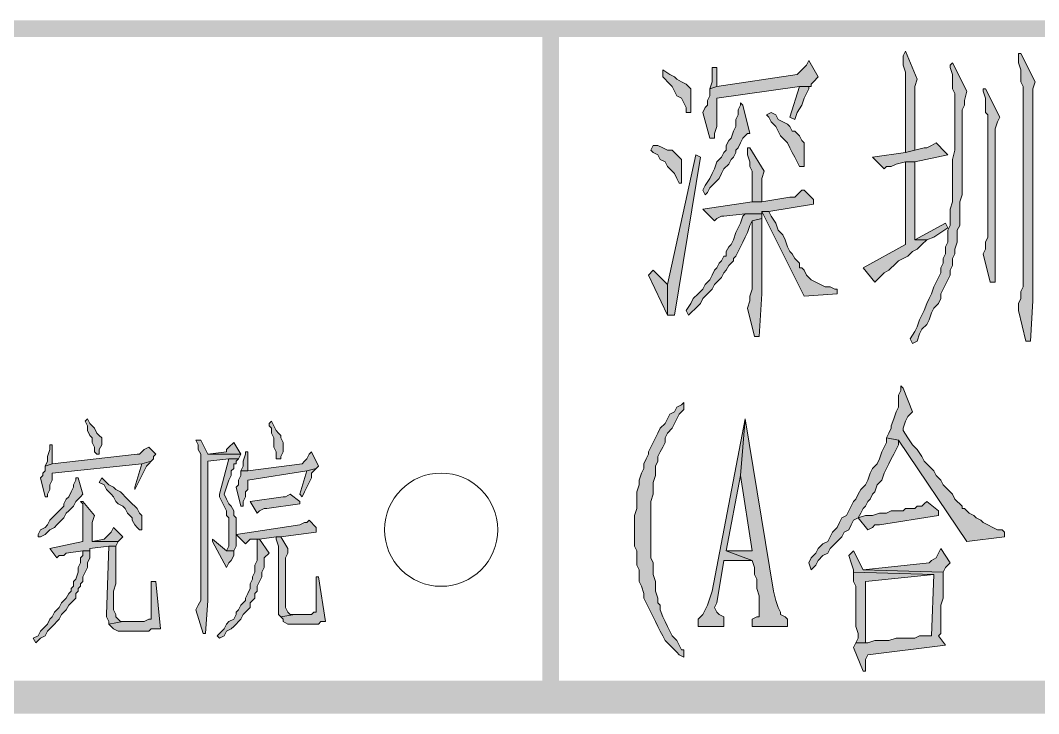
# Model space of a CAD drawing. Header units: millimetres. Extents: x 24 to 410, y 10 to 282.
# Drawn here: x 112.59 to 130.87, y 9.65 to 22.1 of the extents above; entities that cross this region are included whole.
import ezdxf

# ---------------------------------------------------------------- set-up
doc = ezdxf.new("R2010")
doc.units = ezdxf.units.MM

msp = doc.modelspace()

# ---------------------------------------------------------------- hatches: boundary and pattern name
h = msp.add_hatch(color=256)
h.dxf.hatch_style = 2
h.paths.add_polyline_path([(30.098965, 22.098), (30.098965, 21.801667), (410.082965, 22.098)])
h = msp.add_hatch(color=256)
h.dxf.hatch_style = 2
h.paths.add_polyline_path([(30.098965, 21.801667), (410.082965, 22.098), (410.082965, 21.801667)])
h = msp.add_hatch(color=256)
h.dxf.hatch_style = 2
h.paths.add_polyline_path([(122.258667, 21.971), (121.962333, 21.971), (122.258667, 9.948333)])
h = msp.add_hatch(color=256)
h.dxf.hatch_style = 2
h.paths.add_polyline_path([(121.962333, 21.971), (122.258667, 9.948333), (121.962333, 9.948333)])
h = msp.add_hatch(color=256)
h.dxf.hatch_style = 2
h.paths.add_polyline_path([(128.481667, 21.547667), (128.439333, 21.463), (128.439333, 21.293667), (128.481667, 21.166667), (128.481667, 19.727333), (128.651, 19.769667), (128.651, 20.785667), (128.651, 20.828), (128.651, 20.912667), (128.693333, 21.039667)])
h = msp.add_hatch(color=256)
h.dxf.hatch_style = 2
h.paths.add_polyline_path([(130.556, 21.505333), (130.513667, 21.505333), (130.513667, 21.336), (130.556, 21.209), (130.556, 20.997333), (130.598333, 20.912667), (130.598333, 19.727333), (130.598333, 19.600333), (130.598333, 17.314333), (130.556, 17.229667), (130.556, 17.102667), (130.513667, 17.018), (130.513667, 16.891), (130.640667, 16.340667), (130.725333, 16.340667), (130.767667, 17.060333), (130.767667, 20.870333), (130.81, 20.997333)])
h = msp.add_hatch(color=256)
h.dxf.hatch_style = 2
h.paths.add_polyline_path([(126.746, 21.378333), (126.703667, 21.293667), (126.619, 21.209), (126.576667, 21.166667), (126.534333, 21.124333), (125.095, 20.912667), (124.968, 20.870333), (124.968, 20.743333), (124.925667, 20.658667), (124.925667, 20.574), (124.883333, 20.531667), (124.841, 20.447), (124.968, 19.981333), (125.052667, 19.981333), (125.052667, 20.066), (125.095, 20.193), (125.095, 20.701), (126.576667, 20.912667), (126.788333, 20.912667), (126.788333, 20.955), (126.830667, 20.997333), (126.915333, 21.082)])
h = msp.add_hatch(color=256)
h.dxf.hatch_style = 2
h.paths.add_polyline_path([(125.095, 21.251333), (125.010333, 21.251333), (125.010333, 21.124333), (125.010333, 20.997333), (124.968, 20.870333), (125.095, 20.912667)])
h = msp.add_hatch(color=256)
h.dxf.hatch_style = 2
h.paths.add_polyline_path([(129.328333, 21.336), (129.286, 21.293667), (129.286, 21.251333), (129.328333, 21.124333), (129.328333, 20.870333), (129.370667, 20.785667), (129.370667, 19.769667), (129.328333, 19.600333), (129.328333, 18.838333), (129.286, 18.711333), (129.286, 18.415), (129.243667, 18.330333), (129.243667, 18.118667), (129.201333, 18.034), (129.201333, 17.907), (129.159, 17.822333), (129.159, 17.737667), (129.116667, 17.653), (129.116667, 17.568333), (129.074333, 17.483667), (129.032, 17.399), (128.989667, 17.314333), (128.947333, 17.187333), (128.905, 17.102667), (128.862667, 17.018), (128.820333, 16.891), (128.778, 16.806333), (128.735667, 16.721667), (128.693333, 16.594667), (128.651, 16.51), (128.566333, 16.383), (128.608667, 16.298333), (128.693333, 16.340667), (128.735667, 16.467667), (128.778, 16.552333), (128.862667, 16.637), (128.905, 16.721667), (128.947333, 16.848667), (128.989667, 16.933333), (129.074333, 17.018), (129.116667, 17.102667), (129.116667, 17.187333), (129.159, 17.272), (129.201333, 17.356667), (129.243667, 17.441333), (129.286, 17.526), (129.286, 17.610667), (129.328333, 17.695333), (129.328333, 17.822333), (129.370667, 17.907), (129.370667, 17.991667), (129.413, 18.118667), (129.413, 18.330333), (129.455333, 18.415), (129.455333, 18.838333), (129.497667, 18.965333), (129.497667, 20.489333), (129.54, 20.574), (129.54, 20.658667), (129.582333, 20.828)])
h = msp.add_hatch(color=256)
h.dxf.hatch_style = 2
h.paths.add_polyline_path([(124.121333, 21.209), (124.121333, 21.082), (124.163667, 21.039667), (124.206, 20.997333), (124.290667, 20.912667), (124.333, 20.828), (124.375333, 20.743333), (124.46, 20.701), (124.502333, 20.616333), (124.544667, 20.531667), (124.544667, 20.447), (124.629333, 20.447), (124.629333, 20.870333), (124.544667, 20.955), (124.46, 20.997333), (124.375333, 21.039667), (124.333, 21.082), (124.248333, 21.124333)])
h = msp.add_hatch(color=256)
h.dxf.hatch_style = 2
h.paths.add_polyline_path([(126.788333, 20.912667), (126.576667, 20.912667), (126.407333, 20.362333), (126.492, 20.32), (126.534333, 20.447), (126.619, 20.574), (126.661333, 20.701), (126.703667, 20.785667), (126.746, 20.870333), (126.746, 20.912667)])
h = msp.add_hatch(color=256)
h.dxf.hatch_style = 2
h.paths.add_polyline_path([(129.921, 20.870333), (129.878667, 20.870333), (129.878667, 20.828), (129.921, 20.701), (129.921, 20.447), (129.963333, 20.404667), (129.963333, 18.499667), (129.963333, 18.288), (129.963333, 18.203333), (129.921, 18.118667), (129.921, 17.991667), (129.878667, 17.907), (130.005667, 17.399), (130.090333, 17.399), (130.090333, 18.034), (130.090333, 20.150667), (130.132667, 20.277667), (130.175, 20.362333)])
h = msp.add_hatch(color=256)
h.dxf.hatch_style = 2
h.paths.add_polyline_path([(125.518333, 20.616333), (125.518333, 20.574), (125.476, 20.489333), (125.476, 20.404667), (125.433667, 20.32), (125.433667, 20.193), (125.391333, 20.108333), (125.349, 19.981333), (125.306667, 19.939), (125.264333, 19.854333), (125.264333, 19.769667), (125.222, 19.727333), (125.179667, 19.642667), (125.095, 19.558), (125.052667, 19.431), (125.010333, 19.346333), (124.968, 19.261667), (124.883333, 19.134667), (124.841, 19.05), (124.883333, 18.965333), (124.925667, 19.007667), (124.968, 19.092333), (125.052667, 19.177), (125.137333, 19.261667), (125.179667, 19.346333), (125.222, 19.431), (125.306667, 19.515667), (125.349, 19.600333), (125.391333, 19.642667), (125.433667, 19.727333), (125.433667, 19.769667), (125.476, 19.812), (125.518333, 19.896667), (125.560667, 19.981333), (125.645333, 20.066), (125.687667, 20.066), (125.560667, 20.574)])
h = msp.add_hatch(color=256)
h.dxf.hatch_style = 2
h.paths.add_polyline_path([(126.068667, 20.447), (125.984, 20.404667), (126.026333, 20.362333), (126.068667, 20.277667), (126.153333, 20.193), (126.195667, 20.108333), (126.238, 20.023667), (126.322667, 19.939), (126.365, 19.896667), (126.407333, 19.812), (126.449667, 19.727333), (126.492, 19.642667), (126.534333, 19.558), (126.576667, 19.473333), (126.661333, 19.473333), (126.661333, 19.642667), (126.661333, 19.896667), (126.619, 19.939), (126.576667, 20.023667), (126.492, 20.108333), (126.449667, 20.108333), (126.407333, 20.193), (126.365, 20.235333), (126.280333, 20.277667), (126.195667, 20.32), (126.153333, 20.404667)])
h = msp.add_hatch(color=256)
h.dxf.hatch_style = 2
h.paths.add_polyline_path([(123.952, 19.854333), (123.909667, 19.769667), (123.952, 19.727333), (124.036667, 19.685), (124.079, 19.600333), (124.163667, 19.558), (124.206, 19.473333), (124.290667, 19.388667), (124.333, 19.346333), (124.375333, 19.261667), (124.417667, 19.177), (124.46, 19.177), (124.46, 19.346333), (124.46, 19.600333), (124.417667, 19.642667), (124.333, 19.727333), (124.290667, 19.769667), (124.206, 19.769667), (124.121333, 19.812), (124.036667, 19.854333)])
h = msp.add_hatch(color=256)
h.dxf.hatch_style = 2
h.paths.add_polyline_path([(125.687667, 19.812), (125.645333, 19.812), (125.645333, 19.685), (125.687667, 19.558), (125.687667, 19.473333), (125.73, 19.388667), (125.73, 18.838333), (125.899333, 18.838333), (125.899333, 19.261667), (125.941667, 19.388667)])
h = msp.add_hatch(color=256)
h.dxf.hatch_style = 2
h.paths.add_polyline_path([(129.032, 19.896667), (128.947333, 19.854333), (128.862667, 19.812), (128.820333, 19.812), (128.651, 19.769667), (128.481667, 19.727333), (127.889, 19.642667), (128.100667, 19.431), (128.143, 19.473333), (128.227667, 19.473333), (128.312333, 19.515667), (128.481667, 19.558), (128.651, 19.558), (129.243667, 19.685), (129.201333, 19.727333)])
h = msp.add_hatch(color=256)
h.dxf.hatch_style = 2
h.paths.add_polyline_path([(124.714, 19.685), (124.206, 17.356667), (124.206, 16.806333), (124.333, 16.806333), (124.798667, 19.642667)])
h = msp.add_hatch(color=256)
h.dxf.hatch_style = 2
h.paths.add_polyline_path([(128.651, 19.558), (128.481667, 19.558), (128.481667, 18.076333), (127.719667, 17.653), (127.931333, 17.399), (127.973667, 17.441333), (128.016, 17.483667), (128.058333, 17.526), (128.100667, 17.568333), (128.185333, 17.610667), (128.227667, 17.653), (128.27, 17.695333), (128.354667, 17.78), (128.439333, 17.822333), (128.524, 17.864667), (128.608667, 17.949333), (128.693333, 17.991667), (128.778, 18.076333), (128.862667, 18.161), (128.651, 18.161), (128.651, 18.245667), (128.651, 18.838333), (128.651, 19.007667)])
h = msp.add_hatch(color=256)
h.dxf.hatch_style = 2
h.paths.add_polyline_path([(126.661333, 19.05), (126.619, 19.05), (126.534333, 18.965333), (126.492, 18.923), (126.407333, 18.923), (125.899333, 18.838333), (125.73, 18.838333), (124.841, 18.711333), (125.052667, 18.499667), (125.095, 18.542), (125.179667, 18.584333), (125.222, 18.584333), (125.603, 18.626667), (125.899333, 18.626667), (125.899333, 18.669), (126.026333, 18.669), (126.830667, 18.796), (126.830667, 18.880667)])
h = msp.add_hatch(color=256)
h.dxf.hatch_style = 2
h.paths.add_polyline_path([(126.026333, 18.669), (125.899333, 18.669), (126.661333, 17.145), (127.254, 17.187333), (127.254, 17.272), (127.211667, 17.272), (127.127, 17.314333), (127.042333, 17.314333), (126.957667, 17.356667), (126.873, 17.399), (126.788333, 17.441333), (126.746, 17.483667), (126.703667, 17.526), (126.661333, 17.610667), (126.619, 17.653), (126.576667, 17.653), (126.576667, 17.737667), (126.534333, 17.78), (126.492, 17.822333), (126.449667, 17.907), (126.407333, 17.949333), (126.365, 18.034), (126.322667, 18.161), (126.280333, 18.245667), (126.195667, 18.330333), (126.153333, 18.457333), (126.068667, 18.584333)])
h = msp.add_hatch(color=256)
h.dxf.hatch_style = 2
h.paths.add_polyline_path([(125.899333, 18.626667), (125.603, 18.626667), (125.560667, 18.584333), (125.518333, 18.457333), (125.476, 18.372667), (125.433667, 18.288), (125.391333, 18.161), (125.349, 18.076333), (125.306667, 18.034), (125.264333, 17.949333), (125.264333, 17.864667), (125.222, 17.864667), (125.179667, 17.78), (125.137333, 17.737667), (125.095, 17.653), (125.052667, 17.610667), (125.010333, 17.526), (124.968, 17.441333), (124.883333, 17.356667), (124.841, 17.272), (124.756333, 17.187333), (124.671667, 17.102667), (124.629333, 17.018), (124.544667, 16.891), (124.587, 16.806333), (124.629333, 16.848667), (124.714, 16.933333), (124.798667, 17.018), (124.841, 17.102667), (124.925667, 17.187333), (125.010333, 17.272), (125.052667, 17.356667), (125.095, 17.399), (125.179667, 17.483667), (125.222, 17.568333), (125.264333, 17.610667), (125.306667, 17.695333), (125.349, 17.737667), (125.391333, 17.78), (125.391333, 17.822333), (125.433667, 17.864667), (125.476, 17.949333), (125.518333, 18.034), (125.560667, 18.118667), (125.603, 18.203333), (125.645333, 18.288), (125.687667, 18.415), (125.73, 18.499667), (125.899333, 18.542)])
h = msp.add_hatch(color=256)
h.dxf.hatch_style = 2
h.paths.add_polyline_path([(125.899333, 18.542), (125.73, 18.499667), (125.73, 17.272), (125.687667, 17.145), (125.687667, 17.060333), (125.645333, 16.933333), (125.772333, 16.425333), (125.857, 16.425333), (125.899333, 17.187333), (125.899333, 18.118667), (125.899333, 18.245667)])
h = msp.add_hatch(color=256)
h.dxf.hatch_style = 2
h.paths.add_polyline_path([(129.201333, 18.457333), (128.651, 18.161), (128.862667, 18.161), (128.989667, 18.203333), (129.116667, 18.288), (129.243667, 18.372667)])
h = msp.add_hatch(color=256)
h.dxf.hatch_style = 2
h.paths.add_polyline_path([(123.952, 17.610667), (123.867333, 17.526), (124.206, 16.806333), (124.206, 17.356667)])
h = msp.add_hatch(color=256)
h.dxf.hatch_style = 2
h.paths.add_polyline_path([(128.397, 15.536333), (128.397, 15.451667), (128.354667, 15.367), (128.354667, 15.155333), (128.312333, 15.070667), (128.27, 14.943667), (128.227667, 14.816667), (128.227667, 14.774333), (128.185333, 14.689667), (128.143, 14.605), (128.354667, 14.562667), (129.582333, 12.742333), (130.259667, 12.827), (130.259667, 12.911667), (130.217333, 12.954), (130.132667, 12.954), (130.048, 12.996333), (129.963333, 13.038667), (129.878667, 13.081), (129.836333, 13.123333), (129.751667, 13.165667), (129.709333, 13.208), (129.624667, 13.250333), (129.582333, 13.292667), (129.54, 13.335), (129.497667, 13.335), (129.497667, 13.377333), (129.455333, 13.419667), (129.413, 13.462), (129.370667, 13.504333), (129.328333, 13.589), (129.286, 13.631333), (129.201333, 13.716), (129.159, 13.758333), (129.116667, 13.843), (129.032, 13.927667), (128.989667, 14.012333), (128.905, 14.097), (128.820333, 14.181667), (128.778, 14.266333), (128.693333, 14.393333), (128.608667, 14.478), (128.524, 14.605), (128.439333, 14.732), (128.439333, 14.774333), (128.481667, 14.901333), (128.524, 14.986), (128.566333, 15.028333), (128.608667, 15.070667), (128.439333, 15.494)])
h = msp.add_hatch(color=256)
h.dxf.hatch_style = 2
h.paths.add_polyline_path([(124.502333, 15.24), (124.46, 15.197667), (124.375333, 15.155333), (124.333, 15.070667), (124.248333, 15.028333), (124.206, 14.943667), (124.163667, 14.859), (124.079, 14.774333), (124.036667, 14.689667), (123.994333, 14.605), (123.952, 14.520333), (123.909667, 14.435667), (123.867333, 14.351), (123.867333, 14.308667), (123.825, 14.224), (123.782667, 14.139333), (123.782667, 14.054667), (123.740333, 13.97), (123.698, 13.843), (123.698, 13.758333), (123.655667, 13.631333), (123.655667, 13.335), (123.613333, 13.208), (123.613333, 13.081), (123.613333, 12.954), (123.613333, 12.657667), (123.655667, 12.573), (123.655667, 12.319), (123.698, 12.234333), (123.698, 12.022667), (123.740333, 11.938), (123.782667, 11.811), (123.782667, 11.726333), (123.825, 11.641667), (123.867333, 11.557), (123.909667, 11.472333), (123.952, 11.387667), (123.994333, 11.303), (124.036667, 11.218333), (124.079, 11.133667), (124.121333, 11.049), (124.163667, 10.964333), (124.248333, 10.879667), (124.290667, 10.837333), (124.375333, 10.752667), (124.417667, 10.710333), (124.502333, 10.668), (124.502333, 10.795), (124.46, 10.795), (124.417667, 10.879667), (124.375333, 10.964333), (124.290667, 11.049), (124.248333, 11.133667), (124.206, 11.218333), (124.163667, 11.303), (124.121333, 11.387667), (124.079, 11.514667), (124.079, 11.599333), (124.036667, 11.641667), (124.036667, 11.726333), (123.994333, 11.853333), (123.994333, 12.022667), (123.952, 12.149667), (123.952, 12.361333), (123.909667, 12.446), (123.909667, 13.462), (123.952, 13.589), (123.952, 13.800667), (123.994333, 13.927667), (123.994333, 14.097), (124.036667, 14.181667), (124.036667, 14.266333), (124.079, 14.351), (124.121333, 14.435667), (124.163667, 14.520333), (124.163667, 14.605), (124.206, 14.689667), (124.290667, 14.774333), (124.333, 14.859), (124.375333, 14.943667), (124.417667, 15.028333), (124.502333, 15.113)])
h = msp.add_hatch(color=256)
h.dxf.hatch_style = 2
h.paths.add_polyline_path([(113.792, 14.943667), (113.749667, 14.901333), (113.792, 14.816667), (113.792, 14.732), (113.834333, 14.647333), (113.876667, 14.605), (113.876667, 14.520333), (113.919, 14.435667), (113.919, 14.351), (113.961333, 14.308667), (114.003667, 14.308667), (114.003667, 14.393333), (114.046, 14.478), (114.046, 14.605), (114.003667, 14.647333), (113.961333, 14.689667), (113.919, 14.774333), (113.834333, 14.859)])
h = msp.add_hatch(color=256)
h.dxf.hatch_style = 2
h.paths.add_polyline_path([(117.094, 14.901333), (117.051667, 14.859), (117.051667, 14.816667), (117.094, 14.774333), (117.094, 14.689667), (117.136333, 14.605), (117.136333, 14.435667), (117.178667, 14.351), (117.178667, 14.224), (117.263333, 14.224), (117.263333, 14.266333), (117.305667, 14.351), (117.305667, 14.520333), (117.263333, 14.605), (117.263333, 14.647333), (117.221, 14.689667), (117.178667, 14.732), (117.136333, 14.816667)])
h = msp.add_hatch(color=256)
h.dxf.hatch_style = 2
h.paths.add_polyline_path([(125.603, 14.943667), (125.010333, 11.853333), (124.968, 11.726333), (124.925667, 11.599333), (124.883333, 11.514667), (124.841, 11.43), (124.798667, 11.387667), (124.756333, 11.345333), (124.756333, 11.218333), (125.222, 11.218333), (125.222, 11.387667), (125.137333, 11.43), (125.095, 11.472333), (125.052667, 11.557), (125.095, 11.641667), (125.222, 12.403667), (125.73, 12.403667), (125.264333, 12.573), (125.518333, 13.927667)])
h = msp.add_hatch(color=256)
h.dxf.hatch_style = 2
h.paths.add_polyline_path([(125.603, 14.943667), (125.518333, 13.927667), (125.73, 12.573), (125.264333, 12.573), (125.73, 12.403667), (125.772333, 12.276667), (125.772333, 12.149667), (125.814667, 12.065), (125.814667, 11.895667), (125.857, 11.768667), (125.857, 11.387667), (125.814667, 11.387667), (125.73, 11.345333), (125.73, 11.218333), (126.365, 11.218333), (126.365, 11.345333), (126.322667, 11.387667), (126.238, 11.43), (126.238, 11.472333), (126.195667, 11.557), (126.153333, 11.684), (126.111, 11.853333)])
h = msp.add_hatch(color=256)
h.dxf.hatch_style = 2
h.paths.add_polyline_path([(113.157, 14.478), (113.114667, 14.478), (113.114667, 14.393333), (113.072333, 14.266333), (113.072333, 14.181667), (113.03, 14.097), (113.157, 14.139333)])
h = msp.add_hatch(color=256)
h.dxf.hatch_style = 2
h.paths.add_polyline_path([(115.824, 14.562667), (115.739333, 14.562667), (115.781667, 14.478), (115.781667, 14.393333), (115.824, 14.308667), (115.824, 12.446), (115.824, 12.319), (115.824, 11.684), (115.781667, 11.599333), (115.739333, 11.514667), (115.866333, 11.091333), (115.908667, 11.091333), (115.951, 11.684), (115.951, 14.181667), (116.332, 14.224), (116.501333, 14.224), (116.543667, 14.308667), (115.951, 14.308667)])
h = msp.add_hatch(color=256)
h.dxf.hatch_style = 2
h.paths.add_polyline_path([(116.416667, 14.520333), (116.332, 14.435667), (116.289667, 14.393333), (116.289667, 14.351), (115.951, 14.308667), (116.543667, 14.308667)])
h = msp.add_hatch(color=256)
h.dxf.hatch_style = 2
h.paths.add_polyline_path([(128.143, 14.605), (128.143, 14.520333), (128.100667, 14.435667), (128.058333, 14.351), (128.016, 14.224), (127.973667, 14.139333), (127.889, 14.054667), (127.846667, 13.97), (127.804333, 13.843), (127.762, 13.758333), (127.719667, 13.716), (127.677333, 13.673667), (127.635, 13.589), (127.592667, 13.504333), (127.550333, 13.462), (127.508, 13.377333), (127.465667, 13.292667), (127.423333, 13.208), (127.338667, 13.165667), (127.296333, 13.081), (127.254, 12.996333), (127.169333, 12.911667), (127.127, 12.827), (127.084667, 12.742333), (127, 12.7), (126.915333, 12.615333), (126.873, 12.530667), (126.788333, 12.446), (126.746, 12.361333), (126.788333, 12.234333), (126.873, 12.319), (126.915333, 12.403667), (127, 12.488333), (127.084667, 12.530667), (127.127, 12.615333), (127.211667, 12.7), (127.254, 12.742333), (127.338667, 12.827), (127.381, 12.911667), (127.465667, 12.954), (127.508, 13.038667), (127.550333, 13.123333), (127.635, 13.165667), (127.677333, 13.250333), (127.719667, 13.335), (127.762, 13.377333), (127.804333, 13.462), (127.846667, 13.504333), (127.889, 13.589), (127.931333, 13.631333), (127.973667, 13.758333), (128.058333, 13.843), (128.100667, 13.97), (128.143, 14.054667), (128.185333, 14.139333), (128.227667, 14.224), (128.27, 14.308667), (128.312333, 14.393333), (128.354667, 14.478), (128.354667, 14.562667)])
h = msp.add_hatch(color=256)
h.dxf.hatch_style = 2
h.paths.add_polyline_path([(114.892667, 14.435667), (114.808, 14.393333), (114.765667, 14.351), (114.723333, 14.308667), (114.681, 14.308667), (113.157, 14.139333), (113.03, 14.097), (113.03, 14.012333), (112.987667, 13.97), (112.987667, 13.927667), (112.945333, 13.885333), (113.03, 13.546667), (113.072333, 13.546667), (113.072333, 13.589), (113.114667, 13.673667), (113.114667, 13.758333), (113.157, 13.843), (113.157, 13.97), (114.765667, 14.139333), (114.935, 14.181667), (114.977333, 14.224), (114.977333, 14.266333), (115.019667, 14.308667)])
h = msp.add_hatch(color=256)
h.dxf.hatch_style = 2
h.paths.add_polyline_path([(117.813667, 14.351), (117.771333, 14.308667), (117.729, 14.224), (117.686667, 14.181667), (117.644333, 14.139333), (116.670667, 14.012333), (116.543667, 14.012333), (116.543667, 13.927667), (116.501333, 13.843), (116.501333, 13.758333), (116.459, 13.716), (116.543667, 13.377333), (116.586, 13.377333), (116.586, 13.462), (116.628333, 13.546667), (116.628333, 13.631333), (116.670667, 13.673667), (116.670667, 13.843), (117.729, 14.012333), (117.898333, 14.054667), (117.940667, 14.097)])
h = msp.add_hatch(color=256)
h.dxf.hatch_style = 2
h.paths.add_polyline_path([(116.670667, 14.351), (116.628333, 14.351), (116.628333, 14.308667), (116.586, 14.181667), (116.586, 14.097), (116.543667, 14.012333), (116.670667, 14.012333), (116.670667, 14.054667)])
h = msp.add_hatch(color=256)
h.dxf.hatch_style = 2
h.paths.add_polyline_path([(114.935, 14.181667), (114.765667, 14.139333), (114.638667, 13.716), (114.638667, 13.673667), (114.681, 13.758333), (114.723333, 13.843), (114.765667, 13.927667), (114.808, 14.012333), (114.850333, 14.097), (114.892667, 14.139333)])
h = msp.add_hatch(color=256)
h.dxf.hatch_style = 2
h.paths.add_polyline_path([(116.501333, 14.224), (116.332, 14.224), (116.162667, 13.589), (116.162667, 13.546667), (116.205, 13.462), (116.247333, 13.377333), (116.289667, 13.292667), (116.289667, 13.208), (116.332, 13.165667), (116.332, 12.657667), (116.289667, 12.573), (116.416667, 12.573), (116.459, 12.657667), (116.459, 12.954), (116.459, 13.038667), (116.459, 13.165667), (116.416667, 13.208), (116.416667, 13.292667), (116.374333, 13.377333), (116.332, 13.419667), (116.289667, 13.504333), (116.247333, 13.589), (116.289667, 13.716), (116.332, 13.843), (116.374333, 13.927667), (116.374333, 14.012333), (116.416667, 14.054667), (116.416667, 14.139333), (116.459, 14.139333), (116.459, 14.181667)])
h = msp.add_hatch(color=256)
h.dxf.hatch_style = 2
h.paths.add_polyline_path([(117.898333, 14.054667), (117.729, 14.012333), (117.602, 13.589), (117.644333, 13.546667), (117.686667, 13.631333), (117.729, 13.716), (117.771333, 13.800667), (117.813667, 13.885333), (117.813667, 13.97), (117.856, 14.012333)])
h = msp.add_hatch(color=256)
h.dxf.hatch_style = 2
h.paths.add_polyline_path([(113.580333, 13.885333), (113.580333, 13.843), (113.538, 13.758333), (113.538, 13.716), (113.495667, 13.631333), (113.453333, 13.546667), (113.411, 13.504333), (113.368667, 13.419667), (113.368667, 13.377333), (113.326333, 13.335), (113.241667, 13.250333), (113.199333, 13.208), (113.157, 13.165667), (113.114667, 13.123333), (113.072333, 13.038667), (113.03, 12.996333), (112.945333, 12.954), (112.903, 12.869333), (112.903, 12.827), (112.945333, 12.827), (113.03, 12.869333), (113.072333, 12.911667), (113.114667, 12.954), (113.199333, 12.996333), (113.241667, 13.038667), (113.284, 13.081), (113.326333, 13.123333), (113.368667, 13.165667), (113.411, 13.250333), (113.453333, 13.292667), (113.495667, 13.335), (113.538, 13.377333), (113.580333, 13.462), (113.622667, 13.504333), (113.665, 13.546667), (113.707333, 13.589), (113.622667, 13.885333)])
h = msp.add_hatch(color=256)
h.dxf.hatch_style = 2
h.paths.add_polyline_path([(114.046, 13.885333), (114.003667, 13.800667), (114.088333, 13.758333), (114.130667, 13.673667), (114.173, 13.631333), (114.215333, 13.589), (114.257667, 13.546667), (114.3, 13.462), (114.342333, 13.419667), (114.427, 13.377333), (114.469333, 13.335), (114.511667, 13.250333), (114.554, 13.208), (114.596333, 13.165667), (114.596333, 13.123333), (114.638667, 13.038667), (114.681, 12.996333), (114.723333, 12.954), (114.765667, 12.954), (114.765667, 12.996333), (114.765667, 13.208), (114.723333, 13.250333), (114.681, 13.335), (114.638667, 13.377333), (114.596333, 13.419667), (114.554, 13.462), (114.511667, 13.504333), (114.469333, 13.546667), (114.427, 13.589), (114.384667, 13.631333), (114.3, 13.673667), (114.257667, 13.716), (114.173, 13.758333), (114.130667, 13.800667)])
h = msp.add_hatch(color=256)
h.dxf.hatch_style = 2
h.paths.add_polyline_path([(117.432667, 13.589), (117.348, 13.546667), (117.305667, 13.546667), (116.713, 13.462), (116.84, 13.250333), (116.882333, 13.292667), (116.967, 13.335), (117.009333, 13.335), (117.602, 13.419667), (117.602, 13.462)])
h = msp.add_hatch(color=256)
h.dxf.hatch_style = 2
h.paths.add_polyline_path([(113.707333, 13.462), (113.665, 13.462), (113.707333, 13.419667), (113.707333, 12.742333), (113.114667, 12.615333), (113.241667, 12.446), (113.284, 12.488333), (113.368667, 12.488333), (113.411, 12.530667), (113.707333, 12.573), (113.834333, 12.573), (113.834333, 12.615333), (114.173, 12.657667), (114.3, 12.657667), (114.342333, 12.742333), (113.876667, 12.742333), (113.876667, 12.784667), (113.876667, 12.869333), (113.876667, 13.081), (113.919, 13.208)])
h = msp.add_hatch(color=256)
h.dxf.hatch_style = 2
h.paths.add_polyline_path([(128.862667, 13.462), (128.820333, 13.419667), (128.778, 13.377333), (128.693333, 13.377333), (128.651, 13.335), (128.481667, 13.335), (128.439333, 13.292667), (128.227667, 13.292667), (128.143, 13.250333), (128.016, 13.250333), (127.889, 13.208), (127.762, 13.208), (127.635, 13.165667), (127.804333, 12.954), (127.889, 12.996333), (127.931333, 13.038667), (128.016, 13.038667), (129.074333, 13.208), (129.074333, 13.292667)])
h = msp.add_hatch(color=256)
h.dxf.hatch_style = 2
h.paths.add_polyline_path([(114.257667, 12.996333), (114.215333, 12.911667), (114.173, 12.869333), (114.130667, 12.827), (114.088333, 12.784667), (113.876667, 12.742333), (114.342333, 12.742333), (114.427, 12.827)])
h = msp.add_hatch(color=256)
h.dxf.hatch_style = 2
h.paths.add_polyline_path([(117.771333, 13.123333), (117.729, 13.081), (117.686667, 13.081), (117.602, 13.038667), (116.459, 12.869333), (116.628333, 12.7), (116.670667, 12.742333), (116.713, 12.784667), (116.882333, 12.784667), (117.178667, 12.827), (117.263333, 12.827), (117.898333, 12.911667), (117.898333, 12.996333)])
h = msp.add_hatch(color=256)
h.dxf.hatch_style = 2
h.paths.add_polyline_path([(117.263333, 12.827), (117.178667, 12.827), (117.178667, 12.784667), (117.221, 12.657667), (117.221, 11.43), (117.263333, 11.387667), (117.517333, 11.43), (117.432667, 11.43), (117.390333, 11.472333), (117.348, 11.557), (117.348, 12.403667), (117.348, 12.446), (117.390333, 12.530667), (117.390333, 12.615333)])
h = msp.add_hatch(color=256)
h.dxf.hatch_style = 2
h.paths.add_polyline_path([(114.3, 12.657667), (114.173, 12.657667), (114.130667, 11.43), (114.130667, 11.387667), (114.173, 11.303), (114.173, 11.260667), (114.427, 11.303), (114.384667, 11.303), (114.342333, 11.345333), (114.3, 11.387667), (114.3, 11.43), (114.257667, 11.514667), (114.257667, 11.853333), (114.3, 11.980333), (114.3, 12.615333)])
h = msp.add_hatch(color=256)
h.dxf.hatch_style = 2
h.paths.add_polyline_path([(116.035667, 12.784667), (116.035667, 12.742333), (116.289667, 12.276667), (116.332, 12.361333), (116.374333, 12.403667), (116.416667, 12.488333), (116.416667, 12.573), (116.289667, 12.573)])
h = msp.add_hatch(color=256)
h.dxf.hatch_style = 2
h.paths.add_polyline_path([(116.882333, 12.784667), (116.84, 12.784667), (116.84, 12.7), (116.84, 12.403667), (116.797667, 12.319), (116.797667, 12.192), (116.755333, 12.107333), (116.755333, 12.065), (116.713, 11.980333), (116.713, 11.895667), (116.670667, 11.811), (116.628333, 11.726333), (116.628333, 11.684), (116.586, 11.641667), (116.543667, 11.599333), (116.501333, 11.514667), (116.459, 11.472333), (116.459, 11.43), (116.416667, 11.345333), (116.332, 11.303), (116.289667, 11.260667), (116.247333, 11.176), (116.205, 11.133667), (116.120333, 11.049), (116.162667, 11.006667), (116.247333, 11.049), (116.289667, 11.133667), (116.374333, 11.176), (116.416667, 11.218333), (116.459, 11.260667), (116.501333, 11.303), (116.543667, 11.345333), (116.586, 11.43), (116.628333, 11.472333), (116.670667, 11.514667), (116.713, 11.557), (116.713, 11.641667), (116.755333, 11.684), (116.797667, 11.726333), (116.797667, 11.811), (116.84, 11.853333), (116.84, 11.938), (116.882333, 12.022667), (116.924667, 12.107333), (116.924667, 12.192), (116.967, 12.276667), (116.967, 12.446), (117.051667, 12.530667)])
h = msp.add_hatch(color=256)
h.dxf.hatch_style = 2
h.paths.add_polyline_path([(113.834333, 12.573), (113.707333, 12.573), (113.707333, 12.488333), (113.665, 12.446), (113.665, 12.361333), (113.622667, 12.276667), (113.622667, 12.192), (113.580333, 12.065), (113.538, 12.022667), (113.538, 11.938), (113.495667, 11.895667), (113.495667, 11.853333), (113.453333, 11.811), (113.411, 11.726333), (113.368667, 11.684), (113.326333, 11.641667), (113.284, 11.557), (113.241667, 11.514667), (113.199333, 11.472333), (113.157, 11.387667), (113.114667, 11.345333), (113.072333, 11.260667), (113.03, 11.218333), (112.945333, 11.133667), (112.903, 11.049), (112.818333, 11.006667), (112.860667, 10.922), (112.903, 10.964333), (112.945333, 11.006667), (113.03, 11.049), (113.072333, 11.133667), (113.114667, 11.176), (113.199333, 11.260667), (113.241667, 11.303), (113.284, 11.345333), (113.326333, 11.43), (113.368667, 11.472333), (113.411, 11.514667), (113.453333, 11.599333), (113.495667, 11.641667), (113.538, 11.684), (113.580333, 11.726333), (113.580333, 11.811), (113.622667, 11.853333), (113.622667, 11.895667), (113.665, 11.938), (113.665, 11.980333), (113.707333, 12.022667), (113.707333, 12.107333), (113.749667, 12.192), (113.792, 12.276667), (113.792, 12.361333), (113.834333, 12.446)])
h = msp.add_hatch(color=256)
h.dxf.hatch_style = 2
h.paths.add_polyline_path([(127.550333, 12.573), (127.465667, 12.488333), (127.508, 12.361333), (127.550333, 12.234333), (127.550333, 12.192), (128.989667, 12.149667), (128.947333, 11.049), (128.735667, 11.049), (128.651, 11.006667), (128.312333, 11.006667), (128.185333, 10.964333), (127.931333, 10.964333), (127.804333, 10.922), (127.592667, 10.922), (127.550333, 10.837333), (127.719667, 10.414), (127.762, 10.414), (127.762, 10.625667), (127.804333, 10.710333), (129.201333, 10.879667), (129.074333, 11.049), (129.116667, 11.091333), (129.116667, 11.599333), (129.159, 11.726333), (129.159, 12.192), (127.719667, 12.234333)])
h = msp.add_hatch(color=256)
h.dxf.hatch_style = 2
h.paths.add_polyline_path([(129.116667, 12.615333), (129.074333, 12.530667), (129.032, 12.446), (128.947333, 12.403667), (128.905, 12.361333), (127.719667, 12.234333), (129.159, 12.192), (129.201333, 12.276667), (129.286, 12.361333)])
h = msp.add_hatch(color=256)
h.dxf.hatch_style = 2
h.paths.add_polyline_path([(117.940667, 12.107333), (117.898333, 12.107333), (117.898333, 12.022667), (117.898333, 11.472333), (117.856, 11.472333), (117.813667, 11.43), (117.517333, 11.43), (117.263333, 11.387667), (117.305667, 11.345333), (117.305667, 11.303), (117.390333, 11.260667), (117.940667, 11.260667), (117.983, 11.303), (118.067667, 11.303)])
h = msp.add_hatch(color=256)
h.dxf.hatch_style = 2
h.paths.add_polyline_path([(127.550333, 12.192), (127.550333, 12.022667), (127.592667, 11.938), (127.592667, 11.218333), (127.635, 11.091333), (127.635, 11.006667), (127.592667, 10.922), (127.762, 10.922), (127.762, 10.964333), (127.762, 12.022667), (128.989667, 12.149667)])
h = msp.add_hatch(color=256)
h.dxf.hatch_style = 2
h.paths.add_polyline_path([(115.019667, 12.022667), (114.935, 12.022667), (114.935, 11.345333), (114.892667, 11.345333), (114.808, 11.303), (114.427, 11.303), (114.173, 11.260667), (114.215333, 11.218333), (114.257667, 11.176), (114.342333, 11.133667), (114.892667, 11.133667), (114.935, 11.176), (115.104333, 11.176)])
h = msp.add_hatch(color=256)
h.dxf.hatch_style = 2
h.paths.add_polyline_path([(30.395333, 10.244667), (29.802667, 9.652), (409.786667, 10.244667)])
h = msp.add_hatch(color=256)
h.dxf.hatch_style = 2
h.paths.add_polyline_path([(29.802667, 9.652), (409.786667, 10.244667), (410.379333, 9.652)])

# ---------------------------------------------------------------- linework, layer by layer
at = {"lineweight": 0}
for points in [[(128.481667, 21.547667), (128.439333, 21.463), (128.439333, 21.293667), (128.481667, 21.166667), (128.481667, 19.727333), (128.651, 19.769667), (128.651, 20.785667), (128.651, 20.828), (128.651, 20.912667), (128.693333, 21.039667)], [(130.556, 21.505333), (130.513667, 21.505333), (130.513667, 21.336), (130.556, 21.209), (130.556, 20.997333), (130.598333, 20.912667), (130.598333, 19.727333), (130.598333, 19.600333), (130.598333, 17.314333), (130.556, 17.229667), (130.556, 17.102667), (130.513667, 17.018), (130.513667, 16.891), (130.640667, 16.340667), (130.725333, 16.340667), (130.767667, 17.060333), (130.767667, 20.870333), (130.81, 20.997333)], [(126.746, 21.378333), (126.703667, 21.293667), (126.619, 21.209), (126.576667, 21.166667), (126.534333, 21.124333), (125.095, 20.912667), (124.968, 20.870333), (124.968, 20.743333), (124.925667, 20.658667), (124.925667, 20.574), (124.883333, 20.531667), (124.841, 20.447), (124.968, 19.981333), (125.052667, 19.981333), (125.052667, 20.066), (125.095, 20.193), (125.095, 20.701), (126.576667, 20.912667), (126.788333, 20.912667), (126.788333, 20.955), (126.830667, 20.997333), (126.915333, 21.082)], [(125.095, 21.251333), (125.010333, 21.251333), (125.010333, 21.124333), (125.010333, 20.997333), (124.968, 20.870333), (125.095, 20.912667)], [(129.328333, 21.336), (129.286, 21.293667), (129.286, 21.251333), (129.328333, 21.124333), (129.328333, 20.870333), (129.370667, 20.785667), (129.370667, 19.769667), (129.328333, 19.600333), (129.328333, 18.838333), (129.286, 18.711333), (129.286, 18.415), (129.243667, 18.330333), (129.243667, 18.118667), (129.201333, 18.034), (129.201333, 17.907), (129.159, 17.822333), (129.159, 17.737667), (129.116667, 17.653), (129.116667, 17.568333), (129.074333, 17.483667), (129.032, 17.399), (128.989667, 17.314333), (128.947333, 17.187333), (128.905, 17.102667), (128.862667, 17.018), (128.820333, 16.891), (128.778, 16.806333), (128.735667, 16.721667), (128.693333, 16.594667), (128.651, 16.51), (128.566333, 16.383), (128.608667, 16.298333), (128.693333, 16.340667), (128.735667, 16.467667), (128.778, 16.552333), (128.862667, 16.637), (128.905, 16.721667), (128.947333, 16.848667), (128.989667, 16.933333), (129.074333, 17.018), (129.116667, 17.102667), (129.116667, 17.187333), (129.159, 17.272), (129.201333, 17.356667), (129.243667, 17.441333), (129.286, 17.526), (129.286, 17.610667), (129.328333, 17.695333), (129.328333, 17.822333), (129.370667, 17.907), (129.370667, 17.991667), (129.413, 18.118667), (129.413, 18.330333), (129.455333, 18.415), (129.455333, 18.838333), (129.497667, 18.965333), (129.497667, 20.489333), (129.54, 20.574), (129.54, 20.658667), (129.582333, 20.828)], [(124.121333, 21.209), (124.121333, 21.082), (124.163667, 21.039667), (124.206, 20.997333), (124.290667, 20.912667), (124.333, 20.828), (124.375333, 20.743333), (124.46, 20.701), (124.502333, 20.616333), (124.544667, 20.531667), (124.544667, 20.447), (124.629333, 20.447), (124.629333, 20.870333), (124.544667, 20.955), (124.46, 20.997333), (124.375333, 21.039667), (124.333, 21.082), (124.248333, 21.124333)], [(126.788333, 20.912667), (126.576667, 20.912667), (126.407333, 20.362333), (126.492, 20.32), (126.534333, 20.447), (126.619, 20.574), (126.661333, 20.701), (126.703667, 20.785667), (126.746, 20.870333), (126.746, 20.912667)], [(129.921, 20.870333), (129.878667, 20.870333), (129.878667, 20.828), (129.921, 20.701), (129.921, 20.447), (129.963333, 20.404667), (129.963333, 18.499667), (129.963333, 18.288), (129.963333, 18.203333), (129.921, 18.118667), (129.921, 17.991667), (129.878667, 17.907), (130.005667, 17.399), (130.090333, 17.399), (130.090333, 18.034), (130.090333, 20.150667), (130.132667, 20.277667), (130.175, 20.362333)], [(125.518333, 20.616333), (125.518333, 20.574), (125.476, 20.489333), (125.476, 20.404667), (125.433667, 20.32), (125.433667, 20.193), (125.391333, 20.108333), (125.349, 19.981333), (125.306667, 19.939), (125.264333, 19.854333), (125.264333, 19.769667), (125.222, 19.727333), (125.179667, 19.642667), (125.095, 19.558), (125.052667, 19.431), (125.010333, 19.346333), (124.968, 19.261667), (124.883333, 19.134667), (124.841, 19.05), (124.883333, 18.965333), (124.925667, 19.007667), (124.968, 19.092333), (125.052667, 19.177), (125.137333, 19.261667), (125.179667, 19.346333), (125.222, 19.431), (125.306667, 19.515667), (125.349, 19.600333), (125.391333, 19.642667), (125.433667, 19.727333), (125.433667, 19.769667), (125.476, 19.812), (125.518333, 19.896667), (125.560667, 19.981333), (125.645333, 20.066), (125.687667, 20.066), (125.560667, 20.574)], [(126.068667, 20.447), (125.984, 20.404667), (126.026333, 20.362333), (126.068667, 20.277667), (126.153333, 20.193), (126.195667, 20.108333), (126.238, 20.023667), (126.322667, 19.939), (126.365, 19.896667), (126.407333, 19.812), (126.449667, 19.727333), (126.492, 19.642667), (126.534333, 19.558), (126.576667, 19.473333), (126.661333, 19.473333), (126.661333, 19.642667), (126.661333, 19.896667), (126.619, 19.939), (126.576667, 20.023667), (126.492, 20.108333), (126.449667, 20.108333), (126.407333, 20.193), (126.365, 20.235333), (126.280333, 20.277667), (126.195667, 20.32), (126.153333, 20.404667)], [(123.952, 19.854333), (123.909667, 19.769667), (123.952, 19.727333), (124.036667, 19.685), (124.079, 19.600333), (124.163667, 19.558), (124.206, 19.473333), (124.290667, 19.388667), (124.333, 19.346333), (124.375333, 19.261667), (124.417667, 19.177), (124.46, 19.177), (124.46, 19.346333), (124.46, 19.600333), (124.417667, 19.642667), (124.333, 19.727333), (124.290667, 19.769667), (124.206, 19.769667), (124.121333, 19.812), (124.036667, 19.854333)], [(125.687667, 19.812), (125.645333, 19.812), (125.645333, 19.685), (125.687667, 19.558), (125.687667, 19.473333), (125.73, 19.388667), (125.73, 18.838333), (125.899333, 18.838333), (125.899333, 19.261667), (125.941667, 19.388667)], [(129.032, 19.896667), (128.947333, 19.854333), (128.862667, 19.812), (128.820333, 19.812), (128.651, 19.769667), (128.481667, 19.727333), (127.889, 19.642667), (128.100667, 19.431), (128.143, 19.473333), (128.227667, 19.473333), (128.312333, 19.515667), (128.481667, 19.558), (128.651, 19.558), (129.243667, 19.685), (129.201333, 19.727333)], [(124.714, 19.685), (124.206, 17.356667), (124.206, 16.806333), (124.333, 16.806333), (124.798667, 19.642667)], [(128.651, 19.558), (128.481667, 19.558), (128.481667, 18.076333), (127.719667, 17.653), (127.931333, 17.399), (127.973667, 17.441333), (128.016, 17.483667), (128.058333, 17.526), (128.100667, 17.568333), (128.185333, 17.610667), (128.227667, 17.653), (128.27, 17.695333), (128.354667, 17.78), (128.439333, 17.822333), (128.524, 17.864667), (128.608667, 17.949333), (128.693333, 17.991667), (128.778, 18.076333), (128.862667, 18.161), (128.651, 18.161), (128.651, 18.245667), (128.651, 18.838333), (128.651, 19.007667)], [(126.661333, 19.05), (126.619, 19.05), (126.534333, 18.965333), (126.492, 18.923), (126.407333, 18.923), (125.899333, 18.838333), (125.73, 18.838333), (124.841, 18.711333), (125.052667, 18.499667), (125.095, 18.542), (125.179667, 18.584333), (125.222, 18.584333), (125.603, 18.626667), (125.899333, 18.626667), (125.899333, 18.669), (126.026333, 18.669), (126.830667, 18.796), (126.830667, 18.880667)], [(126.026333, 18.669), (125.899333, 18.669), (126.661333, 17.145), (127.254, 17.187333), (127.254, 17.272), (127.211667, 17.272), (127.127, 17.314333), (127.042333, 17.314333), (126.957667, 17.356667), (126.873, 17.399), (126.788333, 17.441333), (126.746, 17.483667), (126.703667, 17.526), (126.661333, 17.610667), (126.619, 17.653), (126.576667, 17.653), (126.576667, 17.737667), (126.534333, 17.78), (126.492, 17.822333), (126.449667, 17.907), (126.407333, 17.949333), (126.365, 18.034), (126.322667, 18.161), (126.280333, 18.245667), (126.195667, 18.330333), (126.153333, 18.457333), (126.068667, 18.584333)], [(125.899333, 18.626667), (125.603, 18.626667), (125.560667, 18.584333), (125.518333, 18.457333), (125.476, 18.372667), (125.433667, 18.288), (125.391333, 18.161), (125.349, 18.076333), (125.306667, 18.034), (125.264333, 17.949333), (125.264333, 17.864667), (125.222, 17.864667), (125.179667, 17.78), (125.137333, 17.737667), (125.095, 17.653), (125.052667, 17.610667), (125.010333, 17.526), (124.968, 17.441333), (124.883333, 17.356667), (124.841, 17.272), (124.756333, 17.187333), (124.671667, 17.102667), (124.629333, 17.018), (124.544667, 16.891), (124.587, 16.806333), (124.629333, 16.848667), (124.714, 16.933333), (124.798667, 17.018), (124.841, 17.102667), (124.925667, 17.187333), (125.010333, 17.272), (125.052667, 17.356667), (125.095, 17.399), (125.179667, 17.483667), (125.222, 17.568333), (125.264333, 17.610667), (125.306667, 17.695333), (125.349, 17.737667), (125.391333, 17.78), (125.391333, 17.822333), (125.433667, 17.864667), (125.476, 17.949333), (125.518333, 18.034), (125.560667, 18.118667), (125.603, 18.203333), (125.645333, 18.288), (125.687667, 18.415), (125.73, 18.499667), (125.899333, 18.542)], [(125.899333, 18.542), (125.73, 18.499667), (125.73, 17.272), (125.687667, 17.145), (125.687667, 17.060333), (125.645333, 16.933333), (125.772333, 16.425333), (125.857, 16.425333), (125.899333, 17.187333), (125.899333, 18.118667), (125.899333, 18.245667)], [(129.201333, 18.457333), (128.651, 18.161), (128.862667, 18.161), (128.989667, 18.203333), (129.116667, 18.288), (129.243667, 18.372667)], [(123.952, 17.610667), (123.867333, 17.526), (124.206, 16.806333), (124.206, 17.356667)], [(128.397, 15.536333), (128.397, 15.451667), (128.354667, 15.367), (128.354667, 15.155333), (128.312333, 15.070667), (128.27, 14.943667), (128.227667, 14.816667), (128.227667, 14.774333), (128.185333, 14.689667), (128.143, 14.605), (128.354667, 14.562667), (129.582333, 12.742333), (130.259667, 12.827), (130.259667, 12.911667), (130.217333, 12.954), (130.132667, 12.954), (130.048, 12.996333), (129.963333, 13.038667), (129.878667, 13.081), (129.836333, 13.123333), (129.751667, 13.165667), (129.709333, 13.208), (129.624667, 13.250333), (129.582333, 13.292667), (129.54, 13.335), (129.497667, 13.335), (129.497667, 13.377333), (129.455333, 13.419667), (129.413, 13.462), (129.370667, 13.504333), (129.328333, 13.589), (129.286, 13.631333), (129.201333, 13.716), (129.159, 13.758333), (129.116667, 13.843), (129.032, 13.927667), (128.989667, 14.012333), (128.905, 14.097), (128.820333, 14.181667), (128.778, 14.266333), (128.693333, 14.393333), (128.608667, 14.478), (128.524, 14.605), (128.439333, 14.732), (128.439333, 14.774333), (128.481667, 14.901333), (128.524, 14.986), (128.566333, 15.028333), (128.608667, 15.070667), (128.439333, 15.494)], [(124.502333, 15.24), (124.46, 15.197667), (124.375333, 15.155333), (124.333, 15.070667), (124.248333, 15.028333), (124.206, 14.943667), (124.163667, 14.859), (124.079, 14.774333), (124.036667, 14.689667), (123.994333, 14.605), (123.952, 14.520333), (123.909667, 14.435667), (123.867333, 14.351), (123.867333, 14.308667), (123.825, 14.224), (123.782667, 14.139333), (123.782667, 14.054667), (123.740333, 13.97), (123.698, 13.843), (123.698, 13.758333), (123.655667, 13.631333), (123.655667, 13.335), (123.613333, 13.208), (123.613333, 13.081), (123.613333, 12.954), (123.613333, 12.657667), (123.655667, 12.573), (123.655667, 12.319), (123.698, 12.234333), (123.698, 12.022667), (123.740333, 11.938), (123.782667, 11.811), (123.782667, 11.726333), (123.825, 11.641667), (123.867333, 11.557), (123.909667, 11.472333), (123.952, 11.387667), (123.994333, 11.303), (124.036667, 11.218333), (124.079, 11.133667), (124.121333, 11.049), (124.163667, 10.964333), (124.248333, 10.879667), (124.290667, 10.837333), (124.375333, 10.752667), (124.417667, 10.710333), (124.502333, 10.668), (124.502333, 10.795), (124.46, 10.795), (124.417667, 10.879667), (124.375333, 10.964333), (124.290667, 11.049), (124.248333, 11.133667), (124.206, 11.218333), (124.163667, 11.303), (124.121333, 11.387667), (124.079, 11.514667), (124.079, 11.599333), (124.036667, 11.641667), (124.036667, 11.726333), (123.994333, 11.853333), (123.994333, 12.022667), (123.952, 12.149667), (123.952, 12.361333), (123.909667, 12.446), (123.909667, 13.462), (123.952, 13.589), (123.952, 13.800667), (123.994333, 13.927667), (123.994333, 14.097), (124.036667, 14.181667), (124.036667, 14.266333), (124.079, 14.351), (124.121333, 14.435667), (124.163667, 14.520333), (124.163667, 14.605), (124.206, 14.689667), (124.290667, 14.774333), (124.333, 14.859), (124.375333, 14.943667), (124.417667, 15.028333), (124.502333, 15.113)], [(113.792, 14.943667), (113.749667, 14.901333), (113.792, 14.816667), (113.792, 14.732), (113.834333, 14.647333), (113.876667, 14.605), (113.876667, 14.520333), (113.919, 14.435667), (113.919, 14.351), (113.961333, 14.308667), (114.003667, 14.308667), (114.003667, 14.393333), (114.046, 14.478), (114.046, 14.605), (114.003667, 14.647333), (113.961333, 14.689667), (113.919, 14.774333), (113.834333, 14.859)], [(117.094, 14.901333), (117.051667, 14.859), (117.051667, 14.816667), (117.094, 14.774333), (117.094, 14.689667), (117.136333, 14.605), (117.136333, 14.435667), (117.178667, 14.351), (117.178667, 14.224), (117.263333, 14.224), (117.263333, 14.266333), (117.305667, 14.351), (117.305667, 14.520333), (117.263333, 14.605), (117.263333, 14.647333), (117.221, 14.689667), (117.178667, 14.732), (117.136333, 14.816667)], [(125.603, 14.943667), (125.010333, 11.853333), (124.968, 11.726333), (124.925667, 11.599333), (124.883333, 11.514667), (124.841, 11.43), (124.798667, 11.387667), (124.756333, 11.345333), (124.756333, 11.218333), (125.222, 11.218333), (125.222, 11.387667), (125.137333, 11.43), (125.095, 11.472333), (125.052667, 11.557), (125.095, 11.641667), (125.222, 12.403667), (125.73, 12.403667), (125.264333, 12.573), (125.518333, 13.927667)], [(125.603, 14.943667), (125.518333, 13.927667), (125.73, 12.573), (125.264333, 12.573), (125.73, 12.403667), (125.772333, 12.276667), (125.772333, 12.149667), (125.814667, 12.065), (125.814667, 11.895667), (125.857, 11.768667), (125.857, 11.387667), (125.814667, 11.387667), (125.73, 11.345333), (125.73, 11.218333), (126.365, 11.218333), (126.365, 11.345333), (126.322667, 11.387667), (126.238, 11.43), (126.238, 11.472333), (126.195667, 11.557), (126.153333, 11.684), (126.111, 11.853333)], [(113.157, 14.478), (113.114667, 14.478), (113.114667, 14.393333), (113.072333, 14.266333), (113.072333, 14.181667), (113.03, 14.097), (113.157, 14.139333)], [(115.824, 14.562667), (115.739333, 14.562667), (115.781667, 14.478), (115.781667, 14.393333), (115.824, 14.308667), (115.824, 12.446), (115.824, 12.319), (115.824, 11.684), (115.781667, 11.599333), (115.739333, 11.514667), (115.866333, 11.091333), (115.908667, 11.091333), (115.951, 11.684), (115.951, 14.181667), (116.332, 14.224), (116.501333, 14.224), (116.543667, 14.308667), (115.951, 14.308667)], [(116.416667, 14.520333), (116.332, 14.435667), (116.289667, 14.393333), (116.289667, 14.351), (115.951, 14.308667), (116.543667, 14.308667)], [(128.143, 14.605), (128.143, 14.520333), (128.100667, 14.435667), (128.058333, 14.351), (128.016, 14.224), (127.973667, 14.139333), (127.889, 14.054667), (127.846667, 13.97), (127.804333, 13.843), (127.762, 13.758333), (127.719667, 13.716), (127.677333, 13.673667), (127.635, 13.589), (127.592667, 13.504333), (127.550333, 13.462), (127.508, 13.377333), (127.465667, 13.292667), (127.423333, 13.208), (127.338667, 13.165667), (127.296333, 13.081), (127.254, 12.996333), (127.169333, 12.911667), (127.127, 12.827), (127.084667, 12.742333), (127, 12.7), (126.915333, 12.615333), (126.873, 12.530667), (126.788333, 12.446), (126.746, 12.361333), (126.788333, 12.234333), (126.873, 12.319), (126.915333, 12.403667), (127, 12.488333), (127.084667, 12.530667), (127.127, 12.615333), (127.211667, 12.7), (127.254, 12.742333), (127.338667, 12.827), (127.381, 12.911667), (127.465667, 12.954), (127.508, 13.038667), (127.550333, 13.123333), (127.635, 13.165667), (127.677333, 13.250333), (127.719667, 13.335), (127.762, 13.377333), (127.804333, 13.462), (127.846667, 13.504333), (127.889, 13.589), (127.931333, 13.631333), (127.973667, 13.758333), (128.058333, 13.843), (128.100667, 13.97), (128.143, 14.054667), (128.185333, 14.139333), (128.227667, 14.224), (128.27, 14.308667), (128.312333, 14.393333), (128.354667, 14.478), (128.354667, 14.562667)], [(114.892667, 14.435667), (114.808, 14.393333), (114.765667, 14.351), (114.723333, 14.308667), (114.681, 14.308667), (113.157, 14.139333), (113.03, 14.097), (113.03, 14.012333), (112.987667, 13.97), (112.987667, 13.927667), (112.945333, 13.885333), (113.03, 13.546667), (113.072333, 13.546667), (113.072333, 13.589), (113.114667, 13.673667), (113.114667, 13.758333), (113.157, 13.843), (113.157, 13.97), (114.765667, 14.139333), (114.935, 14.181667), (114.977333, 14.224), (114.977333, 14.266333), (115.019667, 14.308667)], [(117.813667, 14.351), (117.771333, 14.308667), (117.729, 14.224), (117.686667, 14.181667), (117.644333, 14.139333), (116.670667, 14.012333), (116.543667, 14.012333), (116.543667, 13.927667), (116.501333, 13.843), (116.501333, 13.758333), (116.459, 13.716), (116.543667, 13.377333), (116.586, 13.377333), (116.586, 13.462), (116.628333, 13.546667), (116.628333, 13.631333), (116.670667, 13.673667), (116.670667, 13.843), (117.729, 14.012333), (117.898333, 14.054667), (117.940667, 14.097)], [(116.670667, 14.351), (116.628333, 14.351), (116.628333, 14.308667), (116.586, 14.181667), (116.586, 14.097), (116.543667, 14.012333), (116.670667, 14.012333), (116.670667, 14.054667)], [(114.935, 14.181667), (114.765667, 14.139333), (114.638667, 13.716), (114.638667, 13.673667), (114.681, 13.758333), (114.723333, 13.843), (114.765667, 13.927667), (114.808, 14.012333), (114.850333, 14.097), (114.892667, 14.139333)], [(116.501333, 14.224), (116.332, 14.224), (116.162667, 13.589), (116.162667, 13.546667), (116.205, 13.462), (116.247333, 13.377333), (116.289667, 13.292667), (116.289667, 13.208), (116.332, 13.165667), (116.332, 12.657667), (116.289667, 12.573), (116.416667, 12.573), (116.459, 12.657667), (116.459, 12.954), (116.459, 13.038667), (116.459, 13.165667), (116.416667, 13.208), (116.416667, 13.292667), (116.374333, 13.377333), (116.332, 13.419667), (116.289667, 13.504333), (116.247333, 13.589), (116.289667, 13.716), (116.332, 13.843), (116.374333, 13.927667), (116.374333, 14.012333), (116.416667, 14.054667), (116.416667, 14.139333), (116.459, 14.139333), (116.459, 14.181667)], [(117.898333, 14.054667), (117.729, 14.012333), (117.602, 13.589), (117.644333, 13.546667), (117.686667, 13.631333), (117.729, 13.716), (117.771333, 13.800667), (117.813667, 13.885333), (117.813667, 13.97), (117.856, 14.012333)], [(113.580333, 13.885333), (113.580333, 13.843), (113.538, 13.758333), (113.538, 13.716), (113.495667, 13.631333), (113.453333, 13.546667), (113.411, 13.504333), (113.368667, 13.419667), (113.368667, 13.377333), (113.326333, 13.335), (113.241667, 13.250333), (113.199333, 13.208), (113.157, 13.165667), (113.114667, 13.123333), (113.072333, 13.038667), (113.03, 12.996333), (112.945333, 12.954), (112.903, 12.869333), (112.903, 12.827), (112.945333, 12.827), (113.03, 12.869333), (113.072333, 12.911667), (113.114667, 12.954), (113.199333, 12.996333), (113.241667, 13.038667), (113.284, 13.081), (113.326333, 13.123333), (113.368667, 13.165667), (113.411, 13.250333), (113.453333, 13.292667), (113.495667, 13.335), (113.538, 13.377333), (113.580333, 13.462), (113.622667, 13.504333), (113.665, 13.546667), (113.707333, 13.589), (113.622667, 13.885333)], [(114.046, 13.885333), (114.003667, 13.800667), (114.088333, 13.758333), (114.130667, 13.673667), (114.173, 13.631333), (114.215333, 13.589), (114.257667, 13.546667), (114.3, 13.462), (114.342333, 13.419667), (114.427, 13.377333), (114.469333, 13.335), (114.511667, 13.250333), (114.554, 13.208), (114.596333, 13.165667), (114.596333, 13.123333), (114.638667, 13.038667), (114.681, 12.996333), (114.723333, 12.954), (114.765667, 12.954), (114.765667, 12.996333), (114.765667, 13.208), (114.723333, 13.250333), (114.681, 13.335), (114.638667, 13.377333), (114.596333, 13.419667), (114.554, 13.462), (114.511667, 13.504333), (114.469333, 13.546667), (114.427, 13.589), (114.384667, 13.631333), (114.3, 13.673667), (114.257667, 13.716), (114.173, 13.758333), (114.130667, 13.800667)], [(117.432667, 13.589), (117.348, 13.546667), (117.305667, 13.546667), (116.713, 13.462), (116.84, 13.250333), (116.882333, 13.292667), (116.967, 13.335), (117.009333, 13.335), (117.602, 13.419667), (117.602, 13.462)], [(113.707333, 13.462), (113.665, 13.462), (113.707333, 13.419667), (113.707333, 12.742333), (113.114667, 12.615333), (113.241667, 12.446), (113.284, 12.488333), (113.368667, 12.488333), (113.411, 12.530667), (113.707333, 12.573), (113.834333, 12.573), (113.834333, 12.615333), (114.173, 12.657667), (114.3, 12.657667), (114.342333, 12.742333), (113.876667, 12.742333), (113.876667, 12.784667), (113.876667, 12.869333), (113.876667, 13.081), (113.919, 13.208)], [(128.862667, 13.462), (128.820333, 13.419667), (128.778, 13.377333), (128.693333, 13.377333), (128.651, 13.335), (128.481667, 13.335), (128.439333, 13.292667), (128.227667, 13.292667), (128.143, 13.250333), (128.016, 13.250333), (127.889, 13.208), (127.762, 13.208), (127.635, 13.165667), (127.804333, 12.954), (127.889, 12.996333), (127.931333, 13.038667), (128.016, 13.038667), (129.074333, 13.208), (129.074333, 13.292667)], [(114.257667, 12.996333), (114.215333, 12.911667), (114.173, 12.869333), (114.130667, 12.827), (114.088333, 12.784667), (113.876667, 12.742333), (114.342333, 12.742333), (114.427, 12.827)], [(117.771333, 13.123333), (117.729, 13.081), (117.686667, 13.081), (117.602, 13.038667), (116.459, 12.869333), (116.628333, 12.7), (116.670667, 12.742333), (116.713, 12.784667), (116.882333, 12.784667), (117.178667, 12.827), (117.263333, 12.827), (117.898333, 12.911667), (117.898333, 12.996333)], [(117.263333, 12.827), (117.178667, 12.827), (117.178667, 12.784667), (117.221, 12.657667), (117.221, 11.43), (117.263333, 11.387667), (117.517333, 11.43), (117.432667, 11.43), (117.390333, 11.472333), (117.348, 11.557), (117.348, 12.403667), (117.348, 12.446), (117.390333, 12.530667), (117.390333, 12.615333)], [(114.3, 12.657667), (114.173, 12.657667), (114.130667, 11.43), (114.130667, 11.387667), (114.173, 11.303), (114.173, 11.260667), (114.427, 11.303), (114.384667, 11.303), (114.342333, 11.345333), (114.3, 11.387667), (114.3, 11.43), (114.257667, 11.514667), (114.257667, 11.853333), (114.3, 11.980333), (114.3, 12.615333)], [(116.035667, 12.784667), (116.035667, 12.742333), (116.289667, 12.276667), (116.332, 12.361333), (116.374333, 12.403667), (116.416667, 12.488333), (116.416667, 12.573), (116.289667, 12.573)], [(116.882333, 12.784667), (116.84, 12.784667), (116.84, 12.7), (116.84, 12.403667), (116.797667, 12.319), (116.797667, 12.192), (116.755333, 12.107333), (116.755333, 12.065), (116.713, 11.980333), (116.713, 11.895667), (116.670667, 11.811), (116.628333, 11.726333), (116.628333, 11.684), (116.586, 11.641667), (116.543667, 11.599333), (116.501333, 11.514667), (116.459, 11.472333), (116.459, 11.43), (116.416667, 11.345333), (116.332, 11.303), (116.289667, 11.260667), (116.247333, 11.176), (116.205, 11.133667), (116.120333, 11.049), (116.162667, 11.006667), (116.247333, 11.049), (116.289667, 11.133667), (116.374333, 11.176), (116.416667, 11.218333), (116.459, 11.260667), (116.501333, 11.303), (116.543667, 11.345333), (116.586, 11.43), (116.628333, 11.472333), (116.670667, 11.514667), (116.713, 11.557), (116.713, 11.641667), (116.755333, 11.684), (116.797667, 11.726333), (116.797667, 11.811), (116.84, 11.853333), (116.84, 11.938), (116.882333, 12.022667), (116.924667, 12.107333), (116.924667, 12.192), (116.967, 12.276667), (116.967, 12.446), (117.051667, 12.530667)], [(113.834333, 12.573), (113.707333, 12.573), (113.707333, 12.488333), (113.665, 12.446), (113.665, 12.361333), (113.622667, 12.276667), (113.622667, 12.192), (113.580333, 12.065), (113.538, 12.022667), (113.538, 11.938), (113.495667, 11.895667), (113.495667, 11.853333), (113.453333, 11.811), (113.411, 11.726333), (113.368667, 11.684), (113.326333, 11.641667), (113.284, 11.557), (113.241667, 11.514667), (113.199333, 11.472333), (113.157, 11.387667), (113.114667, 11.345333), (113.072333, 11.260667), (113.03, 11.218333), (112.945333, 11.133667), (112.903, 11.049), (112.818333, 11.006667), (112.860667, 10.922), (112.903, 10.964333), (112.945333, 11.006667), (113.03, 11.049), (113.072333, 11.133667), (113.114667, 11.176), (113.199333, 11.260667), (113.241667, 11.303), (113.284, 11.345333), (113.326333, 11.43), (113.368667, 11.472333), (113.411, 11.514667), (113.453333, 11.599333), (113.495667, 11.641667), (113.538, 11.684), (113.580333, 11.726333), (113.580333, 11.811), (113.622667, 11.853333), (113.622667, 11.895667), (113.665, 11.938), (113.665, 11.980333), (113.707333, 12.022667), (113.707333, 12.107333), (113.749667, 12.192), (113.792, 12.276667), (113.792, 12.361333), (113.834333, 12.446)], [(127.550333, 12.573), (127.465667, 12.488333), (127.508, 12.361333), (127.550333, 12.234333), (127.550333, 12.192), (128.989667, 12.149667), (128.947333, 11.049), (128.735667, 11.049), (128.651, 11.006667), (128.312333, 11.006667), (128.185333, 10.964333), (127.931333, 10.964333), (127.804333, 10.922), (127.592667, 10.922), (127.550333, 10.837333), (127.719667, 10.414), (127.762, 10.414), (127.762, 10.625667), (127.804333, 10.710333), (129.201333, 10.879667), (129.074333, 11.049), (129.116667, 11.091333), (129.116667, 11.599333), (129.159, 11.726333), (129.159, 12.192), (127.719667, 12.234333)], [(129.116667, 12.615333), (129.074333, 12.530667), (129.032, 12.446), (128.947333, 12.403667), (128.905, 12.361333), (127.719667, 12.234333), (129.159, 12.192), (129.201333, 12.276667), (129.286, 12.361333)], [(117.940667, 12.107333), (117.898333, 12.107333), (117.898333, 12.022667), (117.898333, 11.472333), (117.856, 11.472333), (117.813667, 11.43), (117.517333, 11.43), (117.263333, 11.387667), (117.305667, 11.345333), (117.305667, 11.303), (117.390333, 11.260667), (117.940667, 11.260667), (117.983, 11.303), (118.067667, 11.303)], [(127.550333, 12.192), (127.550333, 12.022667), (127.592667, 11.938), (127.592667, 11.218333), (127.635, 11.091333), (127.635, 11.006667), (127.592667, 10.922), (127.762, 10.922), (127.762, 10.964333), (127.762, 12.022667), (128.989667, 12.149667)], [(115.019667, 12.022667), (114.935, 12.022667), (114.935, 11.345333), (114.892667, 11.345333), (114.808, 11.303), (114.427, 11.303), (114.173, 11.260667), (114.215333, 11.218333), (114.257667, 11.176), (114.342333, 11.133667), (114.892667, 11.133667), (114.935, 11.176), (115.104333, 11.176)]]:
    msp.add_lwpolyline(points, close=True, dxfattribs=at)
msp.add_circle((120.142, 12.954), 1.016, dxfattribs=at)

doc.saveas('drawing.dxf')
